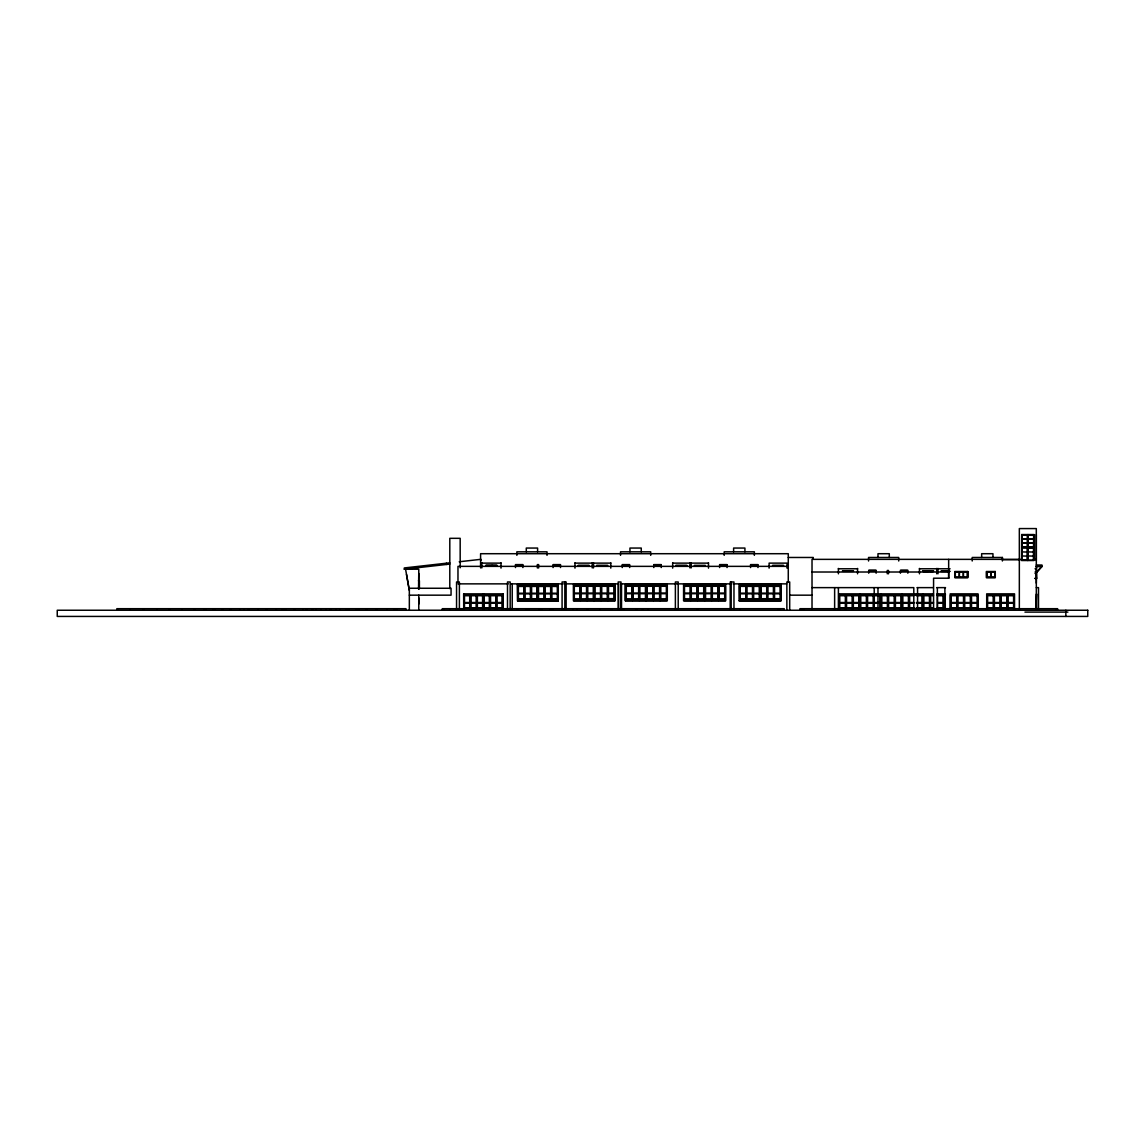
<?xml version="1.0" encoding="UTF-8"?>
<svg xmlns="http://www.w3.org/2000/svg" width="1145" height="1145" viewBox="0 0 1145 1145"><rect width="100%" height="100%" fill="white"/><g stroke="black" fill="none" stroke-linecap="round" stroke-linejoin="round"><path stroke-width="1.5" d="M1027.366 547.997L1027.294 560.062L1022.027 560.034M1027.752 560.52L1027.909 534.558M1033.477 560.062L1033.549 547.997L1028.282 547.968M1041.649 566.575L1036.311 572.457M1036.311 565.015L1041.964 565.015L1041.964 566.575L1036.311 572.758M406.489 574.375L408.808 587.457M449.799 562.825L404.314 567.949L404.314 569.208L418.769 569.208L418.769 589.06M459.231 561.766L480.9 559.318L480.9 560.578M404.314 569.208L449.799 564.084M1036.311 534.558L1036.311 560.535M1021.641 547.539L1034.007 547.539M788.275 557.472L813.265 557.472L813.265 559.361M1020.267 559.69L1002.405 559.69L1002.376 557.472L972.219 557.472L972.219 561.007M1020.438 559.361L812.02 559.361L812.02 610.242M481.845 563.125L501.009 563.125M574.976 563.125L592.251 563.125M593.511 563.125L610.786 563.125M672.673 563.125L708.483 563.125M515.822 564.9L522.549 564.9M553.436 564.9L560.163 564.9M622.579 564.9L629.306 564.9M654.153 564.9L660.88 564.9M719.962 564.9L726.689 564.9M750.905 564.9L757.632 564.9M516.023 565.1L522.363 565.1M553.636 565.1L559.977 565.1M622.78 565.1L629.12 565.1M654.353 565.1L660.694 565.1M720.162 565.1L726.502 565.1M751.106 565.1L757.446 565.1M485.866 565.215L496.987 565.215M578.053 565.344L589.188 565.344M596.588 565.372L607.723 565.372M675.75 565.344L686.885 565.344M694.285 565.401L705.42 565.401M772.503 565.372L783.638 565.372M486.167 565.515L496.687 565.515M578.368 565.644L588.873 565.644M676.065 565.644L686.571 565.644M772.818 565.673L783.323 565.673M596.903 565.673L607.408 565.673M694.586 565.702L705.105 565.702M486.782 566.117L491.119 566.117M496.071 566.117L491.735 565.515M788.275 566.36L457.971 566.36L457.971 582.161M1036.311 566.26L1041.964 566.26M1036.311 566.575L1041.964 566.575M838.398 568.779L857.562 568.779M919.449 568.779L950.078 568.779M1035.051 568.779L1036.311 568.779M869.055 570.553L875.782 570.553M900.757 570.553L907.484 570.553M869.241 570.754L875.581 570.754M900.943 570.754L907.284 570.754M842.419 570.997L853.54 570.997M922.526 570.969L933.647 570.969M941.047 571.054L949.005 571.054M1036.325 571.04L1036.64 578.454L1035.08 578.54M842.72 571.298L853.24 571.298M922.827 571.269L933.347 571.269M941.362 571.355L950.221 571.355M948.661 571.484L948.661 577.681M923.442 571.856L927.779 571.856M932.717 571.856L928.395 571.269M812.02 572.013L949.076 572.013M1035.051 572.013L1036.611 571.899M418.769 573.488L418.526 589.06M1035.051 573.488L1036.311 573.488M948.904 578.211L933.576 578.211L933.576 610.242M1035.051 578.211L1036.64 578.111M418.455 580.744L419.399 580.744L419.399 588.773M1036.311 583.149L1036.611 566.575M457.971 583.864L508.223 583.864M510.699 583.864L563.268 583.864M564.986 583.864L618.615 583.864L618.701 610.242M620.347 583.864L731.755 583.864M733.473 583.864L786.658 583.864M614.965 584.437L573.402 584.437L573.445 600.824L614.965 600.824L614.894 584.437L614.865 600.824M625.37 584.422L667.292 584.422L667.292 600.81L625.37 600.81L625.37 584.422L625.385 600.81M781.105 584.494L739.198 584.508L739.269 600.896M517.511 584.58L558.245 584.58L558.13 600.968L517.511 600.968L517.511 584.58L517.712 600.968M594.369 585.682L614.65 585.682M625.685 585.653L646.052 585.653L646.038 600.51L625.685 600.51L625.757 585.653M646.61 585.653L666.977 585.653L666.977 600.51L646.61 600.51L646.682 585.653M725.329 585.667L704.919 585.667L704.948 600.51L725.329 600.51L725.329 585.667L725.3 600.51M537.606 585.811L517.812 585.811L518.012 600.653M537.935 585.825L557.93 585.825M812.02 587.628L913.796 587.628L913.796 610.242M917.045 587.628L933.06 587.628M936.624 587.628L945.527 587.628M1036.311 587.628L1038.501 587.628L1038.501 610.242M933.461 593.854L838.841 593.854L838.841 610.242M936.968 593.854L943.981 593.854L943.981 610.242M945.369 593.854L944.654 610.242M409.337 595.171L451.058 595.171L451.058 588.258L409.337 588.258L409.337 610.242M463.94 595.099L483.19 595.099L483.147 609.942M483.548 595.099L502.798 595.099M789.978 595.171L812.02 595.171M933.461 595.099L923.271 595.099L923.271 609.942M936.868 595.099L943.666 595.099L943.666 609.942M874.379 595.715L879.975 595.715L879.975 602.513L874.379 602.513M913.839 595.715L909.645 595.715L909.645 602.513L913.839 602.513M916.444 595.715L922.026 595.715L922.026 602.513L916.444 602.513M933.461 595.715L930.67 595.715L930.67 602.513L933.461 602.513M418.769 597.876L418.769 604.059M573.96 598.821L580.114 598.821L580.114 600.323L573.96 600.323M538.179 598.964L544.276 598.964L544.276 600.481L538.179 600.481M557.644 598.964L551.547 598.964L551.547 600.481L557.644 600.481M767.522 598.878L773.734 598.878L773.734 600.395L767.522 600.395M774.22 598.878L780.432 598.878L780.432 600.395L774.22 600.395M517.812 600.653L537.606 600.653L537.406 585.811M537.935 600.667L557.93 600.667M614.65 600.524L594.369 600.524L594.47 585.682M739.097 600.824L781.105 600.882L781.004 584.494M483.147 603.143L477.379 603.143L477.379 608.081L482.589 608.081L482.589 603.143M874.379 603.143L879.975 603.143L879.975 608.081L874.379 608.081M913.839 603.143L909.645 603.143L909.645 608.081L913.839 608.081M916.444 603.143L922.026 603.143L922.026 608.081L916.444 608.081M933.461 603.143L930.67 603.143L930.67 608.081L933.461 608.081M464.169 608.238L470.008 608.238L470.008 609.755M482.904 608.238L477.064 608.238L477.064 609.755M913.996 608.253L909.287 608.253L909.287 609.755M916.086 608.253L922.355 608.253L922.355 609.755M933.461 608.253L930.327 608.253L930.327 609.755M937.125 608.253L943.394 608.253L943.394 609.755M1024.947 612.103L1067.913 612.103M1022.17 534.987L1027.437 535.016L1027.38 547.067L1022.099 547.038M1028.353 534.987L1033.634 535.016L1033.563 547.067L1028.282 547.038M1022.156 538.923L1027.423 538.952M1028.339 538.923L1033.606 538.952M1022.141 539.052L1027.423 539.08M1028.339 539.052L1033.606 539.08M1022.127 542.988L1027.394 543.016M1028.31 542.988L1033.577 543.016M1022.127 543.102L1027.394 543.131M1028.31 543.102L1033.577 543.131M1022.07 551.904L1027.337 552.062M1028.253 551.904L1033.534 552.062M1022.056 555.969L1027.323 556.126M1028.239 555.969L1033.506 556.126M1035.051 559.361L1036.311 559.361M405.573 569.208L409.337 590.448M1065.838 610.242L1065.838 616.425M1057.608 610.242L1057.608 608.696L799.94 608.696L799.94 610.242M1056.678 608.696L1056.678 610.242M1036.54 610.242L1036.54 593.854L1035.839 610.242M1036.311 610.242L1036.311 528.575L1019.336 528.575L1019.336 610.242M1019.794 608.696L1019.794 610.242M1014.527 610.242L1014.527 593.854L986.704 593.854L986.704 610.242M1014.212 609.942L1014.212 595.099L987.019 595.099L987.019 609.942M1013.926 609.755L1013.926 608.238L1007.657 608.238L1007.657 609.755M1007.414 595.099L1007.414 609.942M1007.128 609.755L1007.128 608.238L1000.859 608.238L1000.859 609.755M1002.376 557.472L1002.376 561.007M1000.615 595.099L1000.615 609.942M1000.329 609.755L1000.329 608.238L994.06 608.238L994.06 609.755M993.817 595.099L993.817 609.942M993.531 609.755L993.531 608.238L987.262 608.238L987.262 609.755M992.958 557.472L992.958 553.708L981.651 553.708L981.651 557.472M990.912 571.956L990.912 577.237M990.783 571.956L990.783 577.237M978.03 610.242L978.03 593.854L950.207 593.854L950.207 610.242M977.715 609.942L977.715 595.099L950.522 595.099L950.522 609.942M977.444 609.755L977.444 608.238L971.175 608.238L971.175 609.755M970.917 595.099L970.917 609.942M970.645 609.755L970.645 608.238L964.376 608.238L964.376 609.755M964.119 595.099L964.119 609.942M963.847 609.755L963.847 608.238L957.578 608.238L957.578 609.755M963.432 571.97L963.432 577.237M963.303 571.97L963.303 577.237M957.32 595.099L957.32 609.942M957.048 609.755L957.048 608.238L950.779 608.238L950.779 609.755M948.661 559.361L948.661 578.211M944.897 587.628L944.897 610.242M944.482 608.696L944.468 610.242M944.296 595.099L944.296 609.942M937.984 568.435L937.984 573.802M937.354 587.628L937.354 610.242M936.724 568.435L936.724 573.802M931.415 610.242L931.271 608.696L931.171 610.242M930.069 595.099L930.069 609.942M929.797 609.755L929.797 608.253L923.528 608.253L923.528 609.755M922.956 593.854L922.956 610.242M922.641 609.942L922.641 595.099L902.246 595.099L902.246 609.942M919.449 568.435L919.449 573.802M917.56 587.628L917.56 610.242M909.044 595.099L909.044 609.942M908.758 609.755L908.758 608.253L902.489 608.253L902.489 609.755M907.828 573.216L907.828 570.253L900.414 570.253L900.414 573.216M901.931 593.854L901.931 610.242M901.602 609.942L901.602 595.099L881.206 595.099L881.206 609.942M901.33 609.755L901.33 608.253L895.061 608.253L895.061 609.755M900.686 608.696L900.686 610.242M900.5 608.696L900.5 610.242M898.71 561.007L898.71 557.472L868.554 557.472L868.554 561.007M894.803 595.099L894.803 609.942M894.531 609.755L894.531 608.253L888.262 608.253L888.262 609.755M889.293 557.472L889.293 553.708L877.986 553.708L877.986 557.472M888.506 573.817L888.506 570.468L887.275 570.468L887.275 573.817M888.005 595.099L888.005 609.942M887.733 609.755L887.733 608.253L881.464 608.253L881.464 609.755M880.891 593.854L880.891 610.242M880.577 609.942L880.577 595.099L860.181 595.099L860.181 609.942M880.305 609.755L880.305 608.238L874.036 608.238L874.036 609.755M877.986 587.628L877.986 610.242M876.125 573.216L876.125 570.253L868.712 570.253L868.712 573.216M874.207 587.628L874.207 610.242M873.778 595.099L873.778 609.942M873.506 609.755L873.506 608.238L867.237 608.238L867.237 609.755M866.98 595.099L866.98 609.942M866.708 609.755L866.708 608.238L860.439 608.238L860.439 609.755M859.866 593.854L859.866 610.242M859.551 609.942L859.551 595.099L839.156 595.099L839.156 609.942M859.28 609.755L859.28 608.238L853.011 608.238L853.011 609.755M857.562 568.435L857.562 573.802M852.753 595.099L852.753 609.942M852.481 609.755L852.481 608.238L846.212 608.238L846.212 609.755M845.955 595.099L845.955 609.942M845.683 609.755L845.683 608.238L839.414 608.238L839.414 609.755M838.398 568.435L838.398 573.802M838.398 587.628L838.398 610.242M834.633 587.628L834.633 610.242M803.489 608.696L803.489 610.242M801.457 608.696L801.457 610.242M789.692 610.242L789.692 581.975L786.858 581.975L786.858 610.242M788.275 582.104L788.275 553.708L480.585 553.708L480.585 567.92M787.016 568.149L787.016 563.125L769.111 563.125L769.111 568.149M784.225 610.242L784.225 608.696L442.285 608.696L442.285 610.242M779.945 608.696L779.945 610.242M778.443 608.696L778.443 610.242M760.223 584.494L760.194 600.896M757.976 567.562L757.976 564.6L750.562 564.6L750.562 567.562M754.355 555.354L754.355 551.818L724.198 551.818L724.198 555.354M753.095 585.753L753.081 600.595M746.354 585.753L746.325 600.595M744.923 551.818L744.923 548.054L733.616 548.054L733.616 551.818M740.185 608.696L740.185 610.242M733.974 610.242L733.974 581.975L730.209 581.975L730.209 610.242M731.183 581.975L731.183 610.242M727.046 567.562L727.046 564.6L719.618 564.6L719.618 567.562M724.699 598.663L724.699 593.711L719.117 593.711L719.117 598.663M718.516 585.667L718.502 600.51M717.915 598.663L717.915 593.711L712.333 593.711L712.333 598.663M711.746 585.667L711.732 600.51M711.131 598.663L711.131 593.711L705.549 593.711L705.549 598.663M708.483 562.782L708.483 568.149M704.619 584.437L704.604 600.824M703.688 598.663L703.688 593.711L698.092 593.711L698.092 598.663M697.491 585.667L697.491 600.524M697.448 608.696L697.448 610.242M696.89 598.663L696.89 593.711L691.294 593.711L691.294 598.663M691.208 562.782L691.208 567.92M690.693 585.667L690.693 600.524M690.091 598.663L690.091 593.711L684.495 593.711L684.495 598.663M689.948 562.782L689.948 567.92M678.212 610.242L678.212 581.975L675.378 581.975L675.378 610.242M672.673 562.782L672.673 568.149M666.361 598.649L666.361 593.697L660.808 593.697L660.808 598.649M661.223 567.562L661.223 564.6L653.809 564.6L653.809 567.562M659.577 598.649L659.577 593.697L654.01 593.697L654.01 598.649M653.409 585.653L653.38 600.51M652.779 598.649L652.779 593.697L647.211 593.697L647.211 598.649M650.689 555.354L650.689 551.818L620.533 551.818L620.533 555.354M648.07 608.696L648.07 610.242M646.367 600.81L646.367 584.422L646.295 600.81M645.436 598.649L645.436 593.697L639.883 593.697L639.883 598.649M642.717 608.696L642.717 610.242M641.257 551.818L641.257 548.054L629.95 548.054L629.95 551.818M639.239 585.653L639.268 600.51M638.638 598.649L638.638 593.697L633.085 593.697L633.085 598.649M636.491 608.696L636.491 610.242M632.484 585.653L632.455 600.51M631.854 598.649L631.854 593.697L626.286 593.697L626.286 598.649M629.664 567.562L629.664 564.6L622.236 564.6L622.236 567.562M623.596 608.696L623.596 610.242M621.52 583.735L621.52 610.242M620.991 610.242L620.991 581.975L618.171 581.975L618.171 610.242M619.388 608.696L619.388 610.242M614.55 585.682L614.55 600.524M611.53 608.696L611.53 610.242M610.786 562.782L610.786 568.149M607.909 585.682L607.866 600.524M601.096 585.682L601.139 600.524M599.823 608.696L599.823 610.242M593.511 562.782L593.511 567.92M593.267 598.663L593.267 593.711L587.771 593.711L587.771 598.663M592.251 562.782L592.251 567.92M587.585 608.696L587.585 610.242M587.185 585.667L587.127 600.524M586.526 598.663L586.526 593.711L581.045 593.711L581.045 598.663M580.443 585.667L580.386 600.524M579.799 598.663L579.799 593.711L574.303 593.711L574.303 598.663M576.794 608.696L576.794 610.242M574.976 562.782L574.976 568.149M573.845 585.667L573.845 600.524M573.13 608.696L573.158 610.242M566.131 610.242L566.131 581.975L562.081 581.975L562.081 610.242M564.843 581.975L564.843 610.242M564.385 608.696L564.385 610.242M561.794 608.696L561.794 610.242M560.506 567.562L560.506 564.6L553.092 564.6L553.092 567.562M558.073 584.58L558.073 600.968M557.772 585.825L557.772 600.667M552.892 608.696L552.892 610.242M551.232 585.825L551.303 600.667M550.416 608.696L550.416 610.242M547.024 555.354L547.024 551.818L516.867 551.818L516.867 555.354M544.548 585.825L544.619 600.667M541.513 608.696L541.513 610.242M539.037 608.696L539.037 610.242M538.622 568.006L538.622 564.6L537.363 564.6L537.363 568.006M538.107 585.825L538.107 600.667M537.907 584.58L537.907 600.968M537.592 551.818L537.592 548.054L526.285 548.054L526.285 551.818M537.778 584.58L537.635 600.968M530.965 585.811L531.051 600.653M528.904 608.696L528.904 610.242M527.659 608.696L527.659 610.242M526.042 608.696L526.042 610.242M524.353 585.811L524.439 600.653M522.893 567.562L522.893 564.6L515.479 564.6L515.479 567.562M517.683 608.696L517.683 610.242M512.23 583.735L512.23 610.242M510.169 610.242L510.169 581.975L507.493 581.975L507.493 610.242M506.534 608.696L506.534 610.242M503.099 610.242L503.099 593.854L463.639 593.854L463.725 610.242M502.927 593.854L502.841 610.242M502.54 595.099L502.54 609.942M502.512 609.755L502.512 608.238L496.672 608.238L496.672 609.755M501.009 562.782L501.009 568.149M496.329 595.099L496.443 609.942M496.071 609.755L496.071 608.238L490.232 608.238L490.232 609.755M495.37 608.696L495.37 610.242M489.874 595.099L489.988 609.942M489.631 609.755L489.631 608.238L483.791 608.238L483.791 609.755M484.22 608.696L484.22 610.242M483.476 593.854L483.519 610.242M483.304 593.854L483.219 610.242M482.932 595.099L482.932 609.942M481.845 562.782L481.845 567.92M476.449 609.755L476.449 608.238L470.624 608.238L470.624 609.755M474.789 608.696L474.789 610.242M473.1 608.696L473.1 610.242M464.197 595.099L464.197 609.942M463.897 593.854L463.897 610.242M461.592 608.696L461.592 610.242M460.175 567.806L460.175 538.322L449.799 538.322L449.799 588.644M459.388 610.242L459.388 581.975L456.554 581.975L456.554 610.242M450.085 608.696L450.085 610.242M446.35 563.211L446.35 564.471M443.645 608.696L443.645 610.242M418.769 595.171L418.769 610.242M405.96 610.242L405.96 608.696L116.847 608.696L116.847 610.242M397.158 608.696L397.158 610.242M395.283 608.696L395.283 610.242M394.095 608.696L394.095 610.242M386.824 608.696L386.824 610.242M376.548 608.696L376.548 610.242M367.187 608.696L367.187 610.242M366.328 608.696L366.328 610.242M358.299 608.696L358.299 610.242M356.167 608.696L356.167 610.242M348.695 608.696L348.695 610.242M346.062 608.696L346.062 610.242M339.807 608.696L339.807 610.242M336 608.696L336 610.242M330.633 608.696L330.633 610.242M326.01 608.696L326.01 610.242M321.087 608.696L321.087 610.242M316.077 608.696L316.077 610.242M312.428 608.696L312.428 610.242M311.869 608.696L311.869 610.242M306.345 608.696L306.345 610.242M302.824 608.696L302.824 610.242M294.337 608.696L294.337 610.242M285.305 608.696L285.305 610.242M282.643 608.696L282.643 610.242M276.26 608.696L276.26 610.242M266.699 608.696L266.699 610.242M258.183 608.696L258.183 610.242M248.622 608.696L248.622 610.242M243.77 608.696L243.77 610.242M240.092 608.696L240.092 610.242M231.118 608.696L231.118 610.242M230.589 608.696L230.589 610.242M222.745 608.696L222.745 610.242M221.973 608.696L221.973 610.242M214.387 608.696L214.387 610.242M212.913 608.696L212.913 610.242M206.014 608.696L206.014 610.242M203.796 608.696L203.796 610.242M194.292 608.696L194.292 610.242M182.169 608.696L182.169 610.242M169.646 608.696L169.646 610.242M156.75 608.696L156.75 610.242M143.526 608.696L143.526 610.242M129.957 608.696L129.957 610.242M118.178 608.696L118.178 610.242M1021.726 534.558L1021.569 560.52L1033.935 560.52L1034.092 534.558L1021.726 534.558M1021.927 547.797L1021.855 560.206L1027.466 560.234L1027.537 547.825L1021.927 547.797M1022.013 534.801L1021.941 547.224L1027.537 547.253L1027.609 534.844L1022.013 534.801M1028.11 547.797L1028.038 560.206L1033.649 560.234L1033.72 547.825L1028.11 547.797M1028.196 534.801L1028.124 547.224L1033.72 547.253L1033.792 534.844L1028.196 534.801M967.797 571.512L954.815 571.512L954.844 577.695L967.826 577.695L967.797 571.512M995.263 571.512L986.36 571.512L986.389 577.695L995.291 577.695L995.263 571.512M967.539 571.799L955.13 571.799L955.13 577.409L967.539 577.409L967.539 571.799M995.005 571.799L986.675 571.799L986.675 577.395L995.005 577.395L995.005 571.799M967.368 571.97L955.316 571.97L955.316 577.237L967.368 577.237L967.368 571.97M994.819 571.956L986.875 571.956L986.875 577.237L994.819 577.237L994.819 571.956M725.644 584.437L683.579 584.437L683.579 600.824L725.644 600.824L725.615 584.437M593.883 585.667L573.717 585.667L573.717 600.524L593.883 600.524L593.74 585.667M704.289 585.667L683.894 585.667L683.894 600.524L704.289 600.524L704.289 585.667M759.894 585.753L739.513 585.753L739.584 600.595L759.894 600.595L759.836 585.753M780.79 585.739L760.48 585.739L760.566 600.581L780.79 600.581L780.69 585.739M579.799 586.297L574.303 586.297L574.303 593.096L579.799 593.096L579.799 586.297M586.526 586.297L581.045 586.297L581.045 593.096L586.526 593.096L586.526 586.297M593.267 586.297L587.771 586.297L587.771 593.096L593.267 593.096L593.267 586.297M600.495 586.297L594.956 586.297L594.956 593.096L600.495 593.096L600.495 586.297M607.265 586.297L601.74 586.297L601.74 593.096L607.265 593.096L607.265 586.297M614.035 586.297L608.51 586.297L608.51 593.096L614.035 593.096L614.035 586.297M631.854 586.283L626.286 586.283L626.286 593.081L631.854 593.081L631.854 586.283M638.638 586.283L633.085 586.283L633.085 593.081L638.638 593.081L638.638 586.283M645.436 586.283L639.883 586.283L639.883 593.081L645.436 593.081L645.436 586.283M652.779 586.283L647.211 586.283L647.211 593.081L652.779 593.081L652.779 586.283M659.577 586.283L654.01 586.283L654.01 593.081L659.577 593.081L659.577 586.283M666.361 586.283L660.808 586.283L660.808 593.081L666.361 593.081L666.361 586.283M690.091 586.297L684.495 586.297L684.495 593.096L690.091 593.096L690.091 586.297M696.89 586.297L691.294 586.297L691.294 593.096L696.89 593.096L696.89 586.297M703.688 586.297L698.092 586.297L698.092 593.096L703.688 593.096L703.688 586.297M711.131 586.283L705.549 586.283L705.549 593.096L711.131 593.096L711.131 586.283M717.915 586.283L712.333 586.283L712.333 593.096L717.915 593.096L717.915 586.283M724.699 586.283L719.117 586.283L719.117 593.096L724.699 593.096L724.699 586.283M745.753 586.369L740.185 586.369L740.185 593.167L745.753 593.167L745.753 586.369M752.494 586.369L746.926 586.369L746.926 593.167L752.494 593.167L752.494 586.369M759.25 586.369L753.682 586.369L753.682 593.167L759.25 593.167L759.25 586.369M766.706 586.355L761.167 586.355L761.167 593.153L766.706 593.153L766.706 586.355M773.405 586.355L767.866 586.355L767.866 593.153L773.405 593.153L773.405 586.355M780.103 586.355L774.564 586.355L774.564 593.153L780.103 593.153L780.103 586.355M523.766 586.426L518.399 586.426L518.399 593.239L523.766 593.239L523.766 586.426M530.378 586.426L525.011 586.426L525.011 593.239L530.378 593.239L530.378 586.426M537.005 586.426L531.623 586.426L531.623 593.239L537.005 593.239L537.005 586.426M543.961 586.44L538.522 586.44L538.522 593.239L543.961 593.239L543.961 586.44M550.645 586.44L545.206 586.44L545.206 593.239L550.645 593.239L550.645 586.44M557.329 586.44L551.89 586.44L551.89 593.239L557.329 593.239L557.329 586.44M600.495 593.725L594.956 593.725L594.956 598.663L600.495 598.663L600.495 593.725M607.265 593.725L601.74 593.725L601.74 598.663L607.265 598.663L607.265 593.725M614.035 593.725L608.51 593.725L608.51 598.663L614.035 598.663L614.035 593.725M745.753 593.797L740.185 593.797L740.185 598.735L745.753 598.735L745.753 593.797M752.494 593.797L746.926 593.797L746.926 598.735L752.494 598.735L752.494 593.797M759.25 593.797L753.682 593.797L753.682 598.735L759.25 598.735L759.25 593.797M766.706 593.783L761.167 593.783L761.167 598.72L766.706 598.72L766.706 593.783M773.405 593.783L767.866 593.783L767.866 598.72L773.405 598.72L773.405 593.783M780.103 593.783L774.564 593.783L774.564 598.72L780.103 598.72L780.103 593.783M523.766 593.854L518.399 593.854L518.399 598.806L523.766 598.806L523.766 593.854M530.378 593.854L525.011 593.854L525.011 598.806L530.378 598.806L530.378 593.854M537.005 593.854L531.623 593.854L531.623 598.806L537.005 598.806L537.005 593.854M543.961 593.854L538.522 593.854L538.522 598.806L543.961 598.806L543.961 593.854M550.645 593.854L545.206 593.854L545.206 598.806L550.645 598.806L550.645 593.854M557.329 593.854L551.89 593.854L551.89 598.806L557.329 598.806L557.329 593.854M469.708 595.715L464.498 595.715L464.498 602.513L469.708 602.513L469.708 595.715M476.148 595.715L470.938 595.715L470.938 602.513L476.148 602.513L476.148 595.715M482.589 595.715L477.379 595.715L477.379 602.513L482.589 602.513L482.589 595.715M489.316 595.715L484.12 595.715L484.12 602.513L489.316 602.513L489.316 595.715M495.756 595.715L490.561 595.715L490.561 602.513L495.756 602.513L495.756 595.715M502.197 595.715L497.002 595.715L497.002 602.513L502.197 602.513L502.197 595.715M845.353 595.715L839.757 595.715L839.757 602.513L845.353 602.513L845.353 595.715M852.152 595.715L846.556 595.715L846.556 602.513L852.152 602.513L852.152 595.715M858.95 595.715L853.354 595.715L853.354 602.513L858.95 602.513L858.95 595.715M866.379 595.715L860.782 595.715L860.782 602.513L866.379 602.513L866.379 595.715M873.177 595.715L867.581 595.715L867.581 602.513L873.177 602.513L873.177 595.715M887.404 595.715L881.822 595.715L881.822 602.513L887.404 602.513L887.404 595.715M894.202 595.715L888.62 595.715L888.62 602.513L894.202 602.513L894.202 595.715M901 595.715L895.419 595.715L895.419 602.513L901 602.513L901 595.715M908.429 595.715L902.847 595.715L902.847 602.513L908.429 602.513L908.429 595.715M929.468 595.715L923.872 595.715L923.872 602.513L929.468 602.513L929.468 595.715M943.065 595.715L937.469 595.715L937.469 602.513L943.065 602.513L943.065 595.715M956.719 595.715L951.123 595.715L951.123 602.513L956.719 602.513L956.719 595.715M963.518 595.715L957.921 595.715L957.921 602.513L963.518 602.513L963.518 595.715M970.316 595.715L964.734 595.715L964.734 602.513L970.316 602.513L970.316 595.715M977.114 595.715L971.532 595.715L971.532 602.513L977.114 602.513L977.114 595.715M993.202 595.715L987.62 595.715L987.62 602.513L993.202 602.513L993.202 595.715M1000 595.715L994.418 595.715L994.418 602.513L1000 602.513L1000 595.715M1006.798 595.715L1001.217 595.715L1001.217 602.513L1006.798 602.513L1006.798 595.715M1013.597 595.715L1008.015 595.715L1008.015 602.513L1013.597 602.513L1013.597 595.715M586.855 598.821L580.701 598.821L580.701 600.323L586.855 600.323L586.855 598.821M593.597 598.821L587.428 598.821L587.428 600.323L593.597 600.323L593.597 598.821M632.169 598.806L625.929 598.806L625.929 600.323L632.169 600.323L632.169 598.806M638.967 598.806L632.727 598.806L632.727 600.323L638.967 600.323L638.967 598.806M645.766 598.806L639.525 598.806L639.525 600.323L645.766 600.323L645.766 598.806M653.108 598.806L646.868 598.806L646.868 600.323L653.108 600.323L653.108 598.806M659.892 598.806L653.666 598.806L653.666 600.323L659.892 600.323L659.892 598.806M666.691 598.806L660.45 598.806L660.45 600.323L666.691 600.323L666.691 598.806M690.421 598.821L684.152 598.821L684.152 600.323L690.421 600.323L690.421 598.821M697.219 598.821L690.95 598.821L690.95 600.323L697.219 600.323L697.219 598.821M704.018 598.821L697.749 598.821L697.749 600.323L704.018 600.323L704.018 598.821M711.46 598.821L705.206 598.821L705.206 600.323L711.46 600.323L711.46 598.821M718.244 598.821L711.975 598.821L711.975 600.323L718.244 600.323L718.244 598.821M725.028 598.821L718.759 598.821L718.759 600.323L725.028 600.323L725.028 598.821M524.081 598.964L518.055 598.964L518.055 600.467L524.081 600.467L524.081 598.964M530.693 598.964L524.682 598.964L524.682 600.467L530.693 600.467L530.693 598.964M537.32 598.964L531.294 598.964L531.294 600.467L537.32 600.467L537.32 598.964M550.96 598.964L544.863 598.964L544.863 600.481L550.96 600.481L550.96 598.964M600.824 598.835L594.613 598.835L594.613 600.338L600.824 600.338L600.824 598.835M607.594 598.835L601.383 598.835L601.383 600.338L607.594 600.338L607.594 598.835M614.364 598.835L608.167 598.835L608.167 600.338L614.364 600.338L614.364 598.835M746.082 598.892L739.827 598.892L739.827 600.409L746.082 600.409L746.082 598.892M752.823 598.892L746.583 598.892L746.583 600.409L752.823 600.409L752.823 598.892M759.579 598.892L753.324 598.892L753.324 600.409L759.579 600.409L759.579 598.892M767.035 598.878L760.824 598.878L760.824 600.395L767.035 600.395L767.035 598.878M469.708 603.143L464.498 603.143L464.498 608.081L469.708 608.081L469.708 603.143M476.148 603.143L470.938 603.143L470.938 608.081L476.148 608.081L476.148 603.143M489.316 603.143L484.12 603.143L484.12 608.081L489.316 608.081L489.316 603.143M495.756 603.143L490.561 603.143L490.561 608.081L495.756 608.081L495.756 603.143M502.197 603.143L497.002 603.143L497.002 608.081L502.197 608.081L502.197 603.143M845.353 603.143L839.757 603.143L839.757 608.081L845.353 608.081L845.353 603.143M852.152 603.143L846.556 603.143L846.556 608.081L852.152 608.081L852.152 603.143M858.95 603.143L853.354 603.143L853.354 608.081L858.95 608.081L858.95 603.143M866.379 603.143L860.782 603.143L860.782 608.081L866.379 608.081L866.379 603.143M873.177 603.143L867.581 603.143L867.581 608.081L873.177 608.081L873.177 603.143M887.404 603.143L881.822 603.143L881.822 608.081L887.404 608.081L887.404 603.143M894.202 603.143L888.62 603.143L888.62 608.081L894.202 608.081L894.202 603.143M901 603.143L895.419 603.143L895.419 608.081L901 608.081L901 603.143M908.429 603.143L902.847 603.143L902.847 608.081L908.429 608.081L908.429 603.143M929.468 603.143L923.872 603.143L923.872 608.081L929.468 608.081L929.468 603.143M943.065 603.143L937.469 603.143L937.469 608.081L943.065 608.081L943.065 603.143M956.719 603.143L951.123 603.143L951.123 608.081L956.719 608.081L956.719 603.143M963.518 603.143L957.921 603.143L957.921 608.081L963.518 608.081L963.518 603.143M970.316 603.143L964.734 603.143L964.734 608.081L970.316 608.081L970.316 603.143M977.114 603.143L971.532 603.143L971.532 608.081L977.114 608.081L977.114 603.143M993.202 603.143L987.62 603.143L987.62 608.081L993.202 608.081L993.202 603.143M1000 603.143L994.418 603.143L994.418 608.081L1000 608.081L1000 603.143M1006.798 603.143L1001.217 603.143L1001.217 608.081L1006.798 608.081L1006.798 603.143M1013.597 603.143L1008.015 603.143L1008.015 608.081L1013.597 608.081L1013.597 603.143M1087.75 610.242L57.25 610.242L57.25 616.425L1087.75 616.425L1087.75 610.242M959.367 577.237L959.367 571.97L959.238 577.237M774.006 600.581L774.006 585.739L773.963 600.581M767.307 600.581L767.307 585.739L767.264 600.581M660.207 600.51L660.207 585.653L660.178 600.51M594.155 600.824L594.183 584.437L594.083 600.824M476.821 609.942L476.821 595.099L476.706 609.942M470.38 609.942L470.38 595.099L470.266 609.942"/></g></svg>
